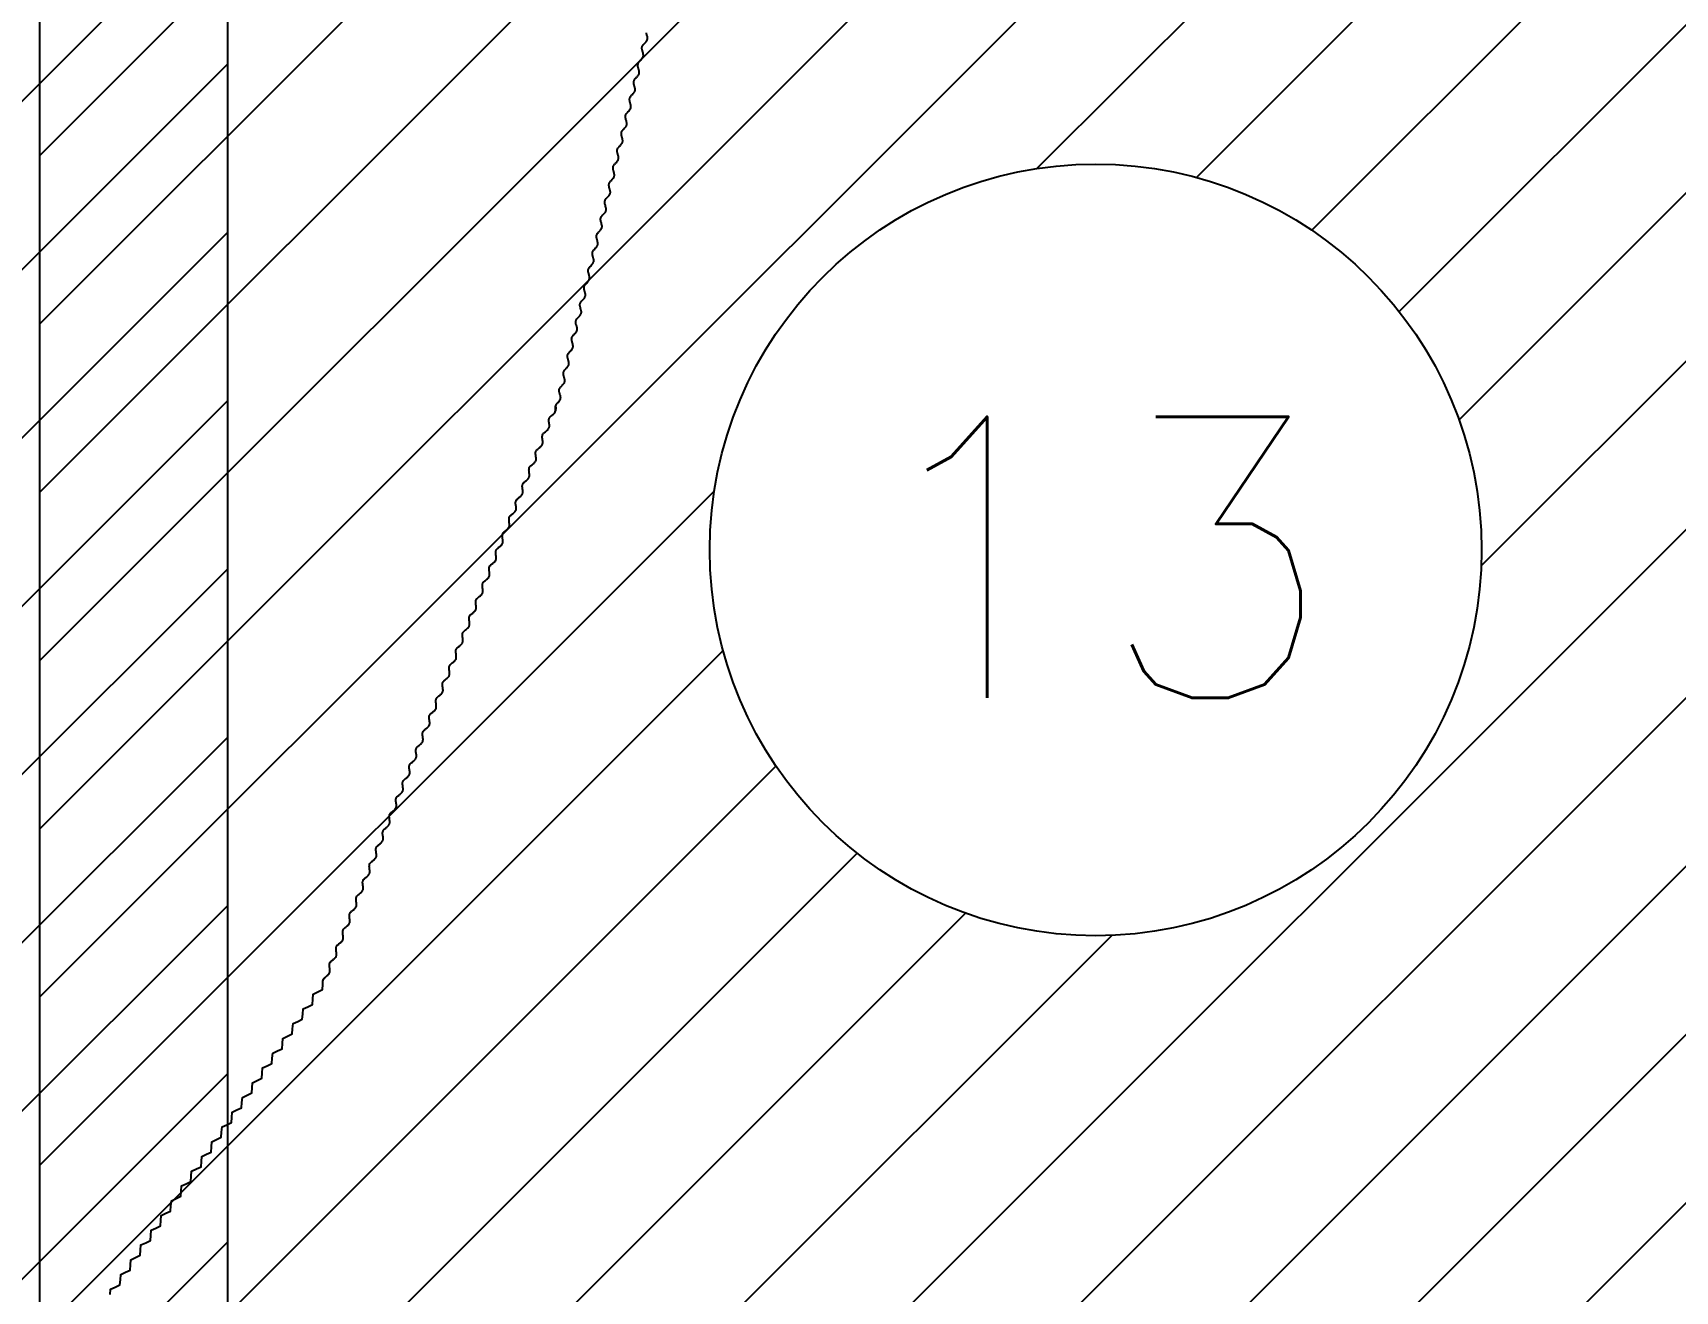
# Model space of a CAD drawing. Header units: metres. Extents: x 511708 to 512549, y 196282 to 196876.
# Drawn here: x 512415.74 to 512433.08, y 196479.93 to 196493.22 of the extents above; entities that cross this region are included whole.
import ezdxf
from ezdxf.enums import TextEntityAlignment as Align

# ---------------------------------------------------------------- set-up
doc = ezdxf.new("R2010")
doc.units = ezdxf.units.M
doc.header["$MEASUREMENT"] = 0
doc.layers.get('0').update_dxf_attribs({"linetype": 'CONTINUOUS'})
doc.styles.get("Standard").update_dxf_attribs({"font": 'Simplex.shx'})

msp = doc.modelspace()

# ---------------------------------------------------------------- hatches: boundary and pattern name
at = {"ltscale": 30}
h = msp.add_hatch(dxfattribs=at)
h.set_pattern_fill('LINE', color=2, scale=0.396, angle=45, style=0)
h.set_pattern_definition([(45, (510635.8625, 194362.4543), (-0.88904536, 0.88904536), [])])
edge = h.paths.add_edge_path(flags=16)
edge.add_arc((512406.643, 196487.76), 4.076, 0, 360)
h.paths.add_polyline_path([(512395.492, 196497.723), (512417.794, 196497.723), (512417.794, 196477.797), (512395.492, 196477.797)])
h = msp.add_hatch(dxfattribs=at)
h.set_pattern_fill('LINE', color=2, scale=0.396, angle=45, style=0)
h.set_pattern_definition([(45, (510656.1841, 194362.4543), (-0.88904536, 0.88904536), [])])
edge = h.paths.add_edge_path(flags=16)
edge.add_arc((512426.964, 196487.76), 4.076, 0, 360)
h.paths.add_polyline_path([(512415.814, 196497.723), (512438.115, 196497.723), (512438.115, 196477.797), (512415.814, 196477.797)])

# ---------------------------------------------------------------- linework, layer by layer
at = {"color": 5, "linetype": 'Continuous', "lineweight": -3}
for points in [[(512395.492, 196497.723), (512417.794, 196497.723), (512417.794, 196477.797), (512395.492, 196477.797)], [(512415.814, 196497.723), (512438.115, 196497.723), (512438.115, 196477.797), (512415.814, 196477.797)]]:
    msp.add_lwpolyline(points, close=True, dxfattribs=at)
at = {"color": 42, "lineweight": -3, "ltscale": 30}
for points in [[(512421.263, 196489.225), (512421.259, 196489.243), (512421.258, 196489.258), (512421.258, 196489.271), (512421.261, 196489.282), (512421.265, 196489.291), (512421.27, 196489.299), (512421.276, 196489.306), (512421.282, 196489.312), (512421.288, 196489.318), (512421.293, 196489.324), (512421.298, 196489.329), (512421.302, 196489.335), (512421.306, 196489.34), (512421.309, 196489.345), (512421.312, 196489.351), (512421.313, 196489.356), (512421.314, 196489.362), (512421.315, 196489.368), (512421.314, 196489.374), (512421.313, 196489.38), (512421.312, 196489.387), (512421.311, 196489.393), (512421.309, 196489.399), (512421.307, 196489.406), (512421.305, 196489.412), (512421.303, 196489.419), (512421.302, 196489.425), (512421.3, 196489.431), (512421.3, 196489.438), (512421.299, 196489.444), (512421.299, 196489.45), (512421.3, 196489.455), (512421.302, 196489.461), (512421.305, 196489.466), (512421.308, 196489.471), (512421.311, 196489.477), (512421.315, 196489.482), (512421.32, 196489.487), (512421.324, 196489.491), (512421.329, 196489.496), (512421.333, 196489.501), (512421.338, 196489.506), (512421.342, 196489.511), (512421.346, 196489.516), (512421.35, 196489.521), (512421.353, 196489.526), (512421.355, 196489.532), (512421.357, 196489.537), (512421.358, 196489.543), (512421.358, 196489.549), (512421.358, 196489.555), (512421.357, 196489.561), (512421.356, 196489.568), (512421.354, 196489.574), (512421.352, 196489.58), (512421.351, 196489.587), (512421.349, 196489.593), (512421.347, 196489.6), (512421.345, 196489.606), (512421.344, 196489.612), (512421.343, 196489.618), (512421.343, 196489.624), (512421.343, 196489.63), (512421.344, 196489.636), (512421.346, 196489.642), (512421.348, 196489.647), (512421.351, 196489.652), (512421.355, 196489.657), (512421.359, 196489.662), (512421.363, 196489.667), (512421.368, 196489.672), (512421.372, 196489.677), (512421.377, 196489.682), (512421.382, 196489.687), (512421.386, 196489.692), (512421.39, 196489.697), (512421.393, 196489.702), (512421.397, 196489.707), (512421.399, 196489.713), (512421.401, 196489.718), (512421.402, 196489.724), (512421.402, 196489.73), (512421.402, 196489.736), (512421.401, 196489.742), (512421.4, 196489.748), (512421.398, 196489.755), (512421.396, 196489.761), (512421.394, 196489.768), (512421.392, 196489.774), (512421.391, 196489.78), (512421.389, 196489.787), (512421.388, 196489.793), (512421.387, 196489.799), (512421.387, 196489.805), (512421.387, 196489.811), (512421.388, 196489.817), (512421.39, 196489.823), (512421.392, 196489.828), (512421.395, 196489.833), (512421.399, 196489.838), (512421.403, 196489.843), (512421.407, 196489.848), (512421.412, 196489.853), (512421.416, 196489.858), (512421.421, 196489.863), (512421.425, 196489.868), (512421.43, 196489.873), (512421.434, 196489.878), (512421.437, 196489.883), (512421.44, 196489.888), (512421.443, 196489.893), (512421.444, 196489.899), (512421.445, 196489.905), (512421.446, 196489.911), (512421.445, 196489.917), (512421.444, 196489.923), (512421.443, 196489.929), (512421.442, 196489.936), (512421.44, 196489.942), (512421.438, 196489.948), (512421.436, 196489.955), (512421.434, 196489.961), (512421.433, 196489.968), (512421.431, 196489.974), (512421.431, 196489.98), (512421.43, 196489.986), (512421.431, 196489.992), (512421.432, 196489.998), (512421.433, 196490.003), (512421.436, 196490.009), (512421.439, 196490.014), (512421.442, 196490.019), (512421.446, 196490.024), (512421.451, 196490.029), (512421.455, 196490.034), (512421.46, 196490.039), (512421.464, 196490.044), (512421.469, 196490.049), (512421.473, 196490.054), (512421.477, 196490.059), (512421.481, 196490.064), (512421.484, 196490.069), (512421.486, 196490.074), (512421.488, 196490.08), (512421.489, 196490.086), (512421.489, 196490.091), (512421.489, 196490.098), (512421.488, 196490.104), (512421.487, 196490.11), (512421.485, 196490.116), (512421.484, 196490.123), (512421.482, 196490.129), (512421.48, 196490.136), (512421.478, 196490.142), (512421.476, 196490.148), (512421.475, 196490.155), (512421.474, 196490.161), (512421.474, 196490.167), (512421.474, 196490.173), (512421.475, 196490.179), (512421.477, 196490.184), (512421.479, 196490.19), (512421.483, 196490.195), (512421.486, 196490.2), (512421.49, 196490.205), (512421.494, 196490.21), (512421.499, 196490.215), (512421.504, 196490.22), (512421.508, 196490.225), (512421.513, 196490.229), (512421.517, 196490.234), (512421.521, 196490.239), (512421.525, 196490.244), (512421.528, 196490.25), (512421.53, 196490.255), (512421.532, 196490.261), (512421.533, 196490.266), (512421.533, 196490.272), (512421.533, 196490.278), (512421.532, 196490.285), (512421.531, 196490.291), (512421.529, 196490.297), (512421.527, 196490.304), (512421.525, 196490.31), (512421.523, 196490.317), (512421.522, 196490.323), (512421.52, 196490.329), (512421.519, 196490.336), (512421.518, 196490.342), (512421.518, 196490.348), (512421.518, 196490.354), (512421.519, 196490.359), (512421.521, 196490.365), (512421.523, 196490.37), (512421.526, 196490.376), (512421.53, 196490.381), (512421.534, 196490.386), (512421.538, 196490.391), (512421.543, 196490.396), (512421.547, 196490.4), (512421.552, 196490.405), (512421.556, 196490.41), (512421.561, 196490.415), (512421.565, 196490.42), (512421.568, 196490.425), (512421.571, 196490.431), (512421.574, 196490.436), (512421.576, 196490.441), (512421.577, 196490.447), (512421.577, 196490.453), (512421.576, 196490.459), (512421.576, 196490.465), (512421.574, 196490.472), (512421.573, 196490.478), (512421.571, 196490.484), (512421.569, 196490.491), (512421.567, 196490.497), (512421.565, 196490.504), (512421.564, 196490.51), (512421.563, 196490.516), (512421.562, 196490.523), (512421.561, 196490.529), (512421.562, 196490.535), (512421.563, 196490.54), (512421.564, 196490.546), (512421.567, 196490.551), (512421.57, 196490.556), (512421.573, 196490.562), (512421.577, 196490.567), (512421.582, 196490.572), (512421.586, 196490.576), (512421.591, 196490.581), (512421.596, 196490.586), (512421.6, 196490.591), (512421.604, 196490.596), (512421.608, 196490.601), (512421.612, 196490.606), (512421.615, 196490.611), (512421.617, 196490.617), (512421.619, 196490.622), (512421.62, 196490.628), (512421.62, 196490.634), (512421.62, 196490.64), (512421.619, 196490.646), (512421.618, 196490.653), (512421.616, 196490.659), (512421.615, 196490.665), (512421.613, 196490.672), (512421.611, 196490.678), (512421.609, 196490.685), (512421.608, 196490.691), (512421.606, 196490.697), (512421.605, 196490.703), (512421.605, 196490.709), (512421.605, 196490.715), (512421.606, 196490.721), (512421.608, 196490.727), (512421.61, 196490.732), (512421.614, 196490.737), (512421.617, 196490.742), (512421.621, 196490.747), (512421.625, 196490.752), (512421.63, 196490.757), (512421.635, 196490.762), (512421.639, 196490.767), (512421.644, 196490.772), (512421.648, 196490.777), (512421.652, 196490.782), (512421.656, 196490.787), (512421.659, 196490.792), (512421.661, 196490.798), (512421.663, 196490.803), (512421.664, 196490.809), (512421.664, 196490.815), (512421.664, 196490.821), (512421.663, 196490.827), (512421.662, 196490.833), (512421.66, 196490.84), (512421.658, 196490.846), (512421.656, 196490.853), (512421.655, 196490.859), (512421.653, 196490.865), (512421.651, 196490.872), (512421.65, 196490.878), (512421.649, 196490.884), (512421.649, 196490.89), (512421.649, 196490.896), (512421.65, 196490.902), (512421.652, 196490.908), (512421.654, 196490.913), (512421.657, 196490.918), (512421.661, 196490.923), (512421.665, 196490.928), (512421.669, 196490.933), (512421.674, 196490.938), (512421.678, 196490.943), (512421.683, 196490.948), (512421.687, 196490.953), (512421.692, 196490.958), (512421.696, 196490.963), (512421.699, 196490.968), (512421.702, 196490.973), (512421.705, 196490.978), (512421.707, 196490.984), (512421.708, 196490.99), (512421.708, 196490.996), (512421.707, 196491.002), (512421.707, 196491.008), (512421.705, 196491.014), (512421.704, 196491.021), (512421.702, 196491.027), (512421.7, 196491.033), (512421.698, 196491.04), (512421.696, 196491.046), (512421.695, 196491.053), (512421.694, 196491.059), (512421.693, 196491.065), (512421.692, 196491.071), (512421.693, 196491.077), (512421.694, 196491.083), (512421.695, 196491.088), (512421.698, 196491.094), (512421.701, 196491.099), (512421.705, 196491.104), (512421.709, 196491.109), (512421.713, 196491.114), (512421.717, 196491.119), (512421.722, 196491.124), (512421.727, 196491.129), (512421.731, 196491.134), (512421.735, 196491.139), (512421.739, 196491.144), (512421.743, 196491.149), (512421.746, 196491.154), (512421.749, 196491.159), (512421.75, 196491.165), (512421.751, 196491.171), (512421.752, 196491.176), (512421.751, 196491.183), (512421.75, 196491.189), (512421.749, 196491.195), (512421.747, 196491.201), (512421.746, 196491.208), (512421.744, 196491.214), (512421.742, 196491.221), (512421.74, 196491.227), (512421.739, 196491.233), (512421.737, 196491.24), (512421.736, 196491.246), (512421.736, 196491.252), (512421.736, 196491.258), (512421.737, 196491.264), (512421.739, 196491.269), (512421.742, 196491.275), (512421.745, 196491.28), (512421.748, 196491.285), (512421.752, 196491.29), (512421.757, 196491.295), (512421.761, 196491.3), (512421.766, 196491.305), (512421.77, 196491.31), (512421.775, 196491.314), (512421.779, 196491.319), (512421.783, 196491.324), (512421.787, 196491.329), (512421.79, 196491.335), (512421.792, 196491.34), (512421.794, 196491.346), (512421.795, 196491.351), (512421.795, 196491.357), (512421.795, 196491.363), (512421.794, 196491.37), (512421.793, 196491.376), (512421.791, 196491.382), (512421.789, 196491.389), (512421.787, 196491.395), (512421.786, 196491.402), (512421.784, 196491.408), (512421.782, 196491.414), (512421.781, 196491.421), (512421.78, 196491.427), (512421.78, 196491.433), (512421.78, 196491.439), (512421.781, 196491.444), (512421.783, 196491.45), (512421.785, 196491.455), (512421.788, 196491.461), (512421.792, 196491.466), (512421.796, 196491.471), (512421.8, 196491.476), (512421.805, 196491.481), (512421.809, 196491.485), (512421.814, 196491.49), (512421.818, 196491.495), (512421.823, 196491.5), (512421.827, 196491.505), (512421.83, 196491.51), (512421.833, 196491.516), (512421.836, 196491.521), (512421.838, 196491.527), (512421.839, 196491.532), (512421.839, 196491.538), (512421.839, 196491.544), (512421.838, 196491.55), (512421.836, 196491.557), (512421.835, 196491.563), (512421.833, 196491.569), (512421.831, 196491.576), (512421.829, 196491.582), (512421.828, 196491.589), (512421.826, 196491.595), (512421.825, 196491.601), (512421.824, 196491.608), (512421.823, 196491.614), (512421.824, 196491.62), (512421.825, 196491.625), (512421.826, 196491.631), (512421.829, 196491.636), (512421.832, 196491.642), (512421.836, 196491.647), (512421.84, 196491.652), (512421.844, 196491.657), (512421.848, 196491.661), (512421.853, 196491.666), (512421.858, 196491.671), (512421.862, 196491.676), (512421.866, 196491.681), (512421.87, 196491.686), (512421.874, 196491.691), (512421.877, 196491.696), (512421.88, 196491.702), (512421.881, 196491.707), (512421.882, 196491.713), (512421.883, 196491.719), (512421.882, 196491.725), (512421.881, 196491.731), (512421.88, 196491.738), (512421.879, 196491.744), (512421.877, 196491.75), (512421.875, 196491.757), (512421.873, 196491.763), (512421.871, 196491.77), (512421.87, 196491.776), (512421.868, 196491.782), (512421.868, 196491.788), (512421.867, 196491.794), (512421.867, 196491.8), (512421.868, 196491.806), (512421.87, 196491.812), (512421.873, 196491.817), (512421.876, 196491.822), (512421.879, 196491.827), (512421.883, 196491.832), (512421.888, 196491.837), (512421.892, 196491.842), (512421.897, 196491.847), (512421.901, 196491.852), (512421.906, 196491.857), (512421.91, 196491.862), (512421.914, 196491.867), (512421.918, 196491.872), (512421.921, 196491.877), (512421.923, 196491.883), (512421.925, 196491.888), (512421.926, 196491.894), (512421.926, 196491.9), (512421.926, 196491.906), (512421.925, 196491.912), (512421.924, 196491.918), (512421.922, 196491.925), (512421.92, 196491.931), (512421.919, 196491.938), (512421.917, 196491.944), (512421.915, 196491.95), (512421.913, 196491.957), (512421.912, 196491.963), (512421.911, 196491.969), (512421.911, 196491.975), (512421.911, 196491.981), (512421.912, 196491.987), (512421.914, 196491.993), (512421.916, 196491.998), (512421.919, 196492.003), (512421.923, 196492.008), (512421.927, 196492.013), (512421.931, 196492.018), (512421.936, 196492.023), (512421.94, 196492.028), (512421.945, 196492.033), (512421.95, 196492.038), (512421.954, 196492.043), (512421.958, 196492.048), (512421.961, 196492.053), (512421.965, 196492.058), (512421.967, 196492.063), (512421.969, 196492.069), (512421.97, 196492.075), (512421.97, 196492.081), (512421.97, 196492.087), (512421.969, 196492.093), (512421.967, 196492.099), (512421.966, 196492.106), (512421.964, 196492.112), (512421.962, 196492.118), (512421.96, 196492.125), (512421.959, 196492.131), (512421.957, 196492.138), (512421.956, 196492.144), (512421.955, 196492.15), (512421.955, 196492.156), (512421.955, 196492.162), (512421.956, 196492.168), (512421.958, 196492.173), (512421.96, 196492.179), (512421.963, 196492.184), (512421.967, 196492.189), (512421.971, 196492.194), (512421.975, 196492.199), (512421.979, 196492.204), (512421.984, 196492.209), (512421.989, 196492.214), (512421.993, 196492.219), (512421.998, 196492.224), (512422.002, 196492.229), (512422.005, 196492.234), (512422.008, 196492.239), (512422.011, 196492.244), (512422.012, 196492.25), (512422.013, 196492.256), (512422.014, 196492.262), (512422.013, 196492.268), (512422.012, 196492.274), (512422.011, 196492.28), (512422.01, 196492.286), (512422.008, 196492.293), (512422.006, 196492.299), (512422.004, 196492.306), (512422.002, 196492.312), (512422.001, 196492.318), (512421.999, 196492.325), (512421.999, 196492.331), (512421.998, 196492.337), (512421.998, 196492.343), (512421.999, 196492.349), (512422.001, 196492.354), (512422.004, 196492.36), (512422.007, 196492.365), (512422.01, 196492.37), (512422.014, 196492.375), (512422.019, 196492.38), (512422.023, 196492.385), (512422.028, 196492.39), (512422.032, 196492.395), (512422.037, 196492.399), (512422.041, 196492.404), (512422.045, 196492.409), (512422.049, 196492.415), (512422.052, 196492.42), (512422.054, 196492.425), (512422.056, 196492.431), (512422.057, 196492.436), (512422.057, 196492.442), (512422.057, 196492.448), (512422.056, 196492.455), (512422.055, 196492.461), (512422.053, 196492.467), (512422.052, 196492.474), (512422.05, 196492.48), (512422.048, 196492.487), (512422.046, 196492.493), (512422.044, 196492.499), (512422.043, 196492.506), (512422.042, 196492.512), (512422.042, 196492.518), (512422.042, 196492.524), (512422.043, 196492.53), (512422.045, 196492.535), (512422.047, 196492.54), (512422.05, 196492.546), (512422.054, 196492.551), (512422.058, 196492.556), (512422.062, 196492.561), (512422.067, 196492.566), (512422.071, 196492.571), (512422.076, 196492.575), (512422.081, 196492.58), (512422.085, 196492.585), (512422.089, 196492.59), (512422.092, 196492.595), (512422.096, 196492.601), (512422.098, 196492.606), (512422.1, 196492.612), (512422.101, 196492.617), (512422.101, 196492.623), (512422.101, 196492.629), (512422.1, 196492.635), (512422.099, 196492.642), (512422.097, 196492.648), (512422.095, 196492.654), (512422.093, 196492.661), (512422.091, 196492.667), (512422.09, 196492.674), (512422.088, 196492.68), (512422.087, 196492.686), (512422.086, 196492.693), (512422.086, 196492.699), (512422.086, 196492.705), (512422.087, 196492.71), (512422.089, 196492.716), (512422.091, 196492.721), (512422.094, 196492.727), (512422.098, 196492.732), (512422.102, 196492.737), (512422.106, 196492.742), (512422.111, 196492.746), (512422.115, 196492.751), (512422.12, 196492.756), (512422.124, 196492.761), (512422.129, 196492.766), (512422.133, 196492.771), (512422.136, 196492.776), (512422.139, 196492.781), (512422.142, 196492.787), (512422.143, 196492.792), (512422.144, 196492.798), (512422.145, 196492.804), (512422.144, 196492.81), (512422.144, 196492.816), (512422.142, 196492.823), (512422.141, 196492.829), (512422.139, 196492.835), (512422.137, 196492.842), (512422.135, 196492.848), (512422.133, 196492.855), (512422.132, 196492.861), (512422.13, 196492.867), (512422.13, 196492.873), (512422.129, 196492.88), (512422.13, 196492.885), (512422.131, 196492.891), (512422.132, 196492.897), (512422.135, 196492.902), (512422.138, 196492.907), (512422.141, 196492.912), (512422.145, 196492.917), (512422.15, 196492.922), (512422.154, 196492.927), (512422.159, 196492.932), (512422.163, 196492.937), (512422.168, 196492.942), (512422.172, 196492.947), (512422.176, 196492.952), (512422.18, 196492.957), (512422.183, 196492.962), (512422.185, 196492.968), (512422.187, 196492.973), (512422.188, 196492.979), (512422.188, 196492.985), (512422.188, 196492.991), (512422.187, 196492.997), (512422.186, 196493.003), (512422.184, 196493.01), (512422.183, 196493.016), (512422.181, 196493.023), (512422.179, 196493.029), (512422.177, 196493.035), (512422.175, 196493.042), (512422.174, 196493.048), (512422.173, 196493.054), (512422.173, 196493.06), (512422.173, 196493.066), (512422.174, 196493.072), (512422.176, 196493.078), (512422.178, 196493.083), (512422.182, 196493.088), (512422.185, 196493.093), (512422.189, 196493.098), (512422.193, 196493.103), (512422.198, 196493.108), (512422.203, 196493.113), (512422.207, 196493.118), (512422.212, 196493.123), (512422.216, 196493.128), (512422.22, 196493.133), (512422.224, 196493.138), (512422.227, 196493.143), (512422.229, 196493.148), (512422.231, 196493.154), (512422.232, 196493.16), (512422.232, 196493.166), (512422.232, 196493.172), (512422.231, 196493.178), (512422.23, 196493.184), (512422.228, 196493.191), (512422.226, 196493.197), (512422.224, 196493.203), (512422.222, 196493.21), (512422.221, 196493.216), (512422.219, 196493.223)], [(512418.804, 196483.168), (512418.803, 196483.187), (512418.804, 196483.202), (512418.806, 196483.215), (512418.811, 196483.225), (512418.816, 196483.234), (512418.823, 196483.241), (512418.829, 196483.247), (512418.836, 196483.253), (512418.843, 196483.258), (512418.849, 196483.263), (512418.854, 196483.268), (512418.859, 196483.272), (512418.864, 196483.277), (512418.868, 196483.282), (512418.871, 196483.287), (512418.874, 196483.292), (512418.876, 196483.298), (512418.877, 196483.304), (512418.877, 196483.31), (512418.877, 196483.316), (512418.877, 196483.323), (512418.876, 196483.329), (512418.876, 196483.336), (512418.875, 196483.343), (512418.874, 196483.349), (512418.873, 196483.356), (512418.872, 196483.363), (512418.872, 196483.369), (512418.872, 196483.375), (512418.873, 196483.382), (512418.874, 196483.387), (512418.875, 196483.393), (512418.878, 196483.398), (512418.881, 196483.403), (512418.885, 196483.408), (512418.89, 196483.413), (512418.894, 196483.417), (512418.899, 196483.422), (512418.905, 196483.426), (512418.91, 196483.43), (512418.915, 196483.434), (512418.92, 196483.438), (512418.925, 196483.443), (512418.93, 196483.447), (512418.935, 196483.452), (512418.938, 196483.456), (512418.942, 196483.462), (512418.944, 196483.467), (512418.946, 196483.472), (512418.947, 196483.478), (512418.948, 196483.484), (512418.948, 196483.491), (512418.947, 196483.497), (512418.947, 196483.504), (512418.946, 196483.51), (512418.945, 196483.517), (512418.944, 196483.524), (512418.943, 196483.531), (512418.943, 196483.537), (512418.942, 196483.544), (512418.942, 196483.55), (512418.943, 196483.556), (512418.944, 196483.562), (512418.946, 196483.568), (512418.948, 196483.573), (512418.952, 196483.578), (512418.955, 196483.583), (512418.96, 196483.587), (512418.965, 196483.592), (512418.97, 196483.596), (512418.975, 196483.6), (512418.98, 196483.604), (512418.985, 196483.609), (512418.991, 196483.613), (512418.996, 196483.617), (512419, 196483.622), (512419.005, 196483.626), (512419.009, 196483.631), (512419.012, 196483.636), (512419.014, 196483.641), (512419.016, 196483.647), (512419.017, 196483.653), (512419.018, 196483.659), (512419.018, 196483.665), (512419.018, 196483.672), (512419.017, 196483.678), (512419.016, 196483.685), (512419.015, 196483.692), (512419.014, 196483.698), (512419.013, 196483.705), (512419.013, 196483.712), (512419.012, 196483.718), (512419.013, 196483.724), (512419.013, 196483.731), (512419.014, 196483.736), (512419.016, 196483.742), (512419.019, 196483.747), (512419.022, 196483.752), (512419.026, 196483.757), (512419.03, 196483.762), (512419.035, 196483.766), (512419.04, 196483.77), (512419.045, 196483.775), (512419.05, 196483.779), (512419.056, 196483.783), (512419.061, 196483.787), (512419.066, 196483.792), (512419.071, 196483.796), (512419.075, 196483.801), (512419.079, 196483.805), (512419.082, 196483.81), (512419.085, 196483.816), (512419.087, 196483.821), (512419.088, 196483.827), (512419.088, 196483.833), (512419.088, 196483.84), (512419.088, 196483.846), (512419.087, 196483.853), (512419.086, 196483.859), (512419.085, 196483.866), (512419.085, 196483.873), (512419.084, 196483.879), (512419.083, 196483.886), (512419.083, 196483.893), (512419.083, 196483.899), (512419.083, 196483.905), (512419.084, 196483.911), (512419.086, 196483.916), (512419.089, 196483.922), (512419.092, 196483.927), (512419.096, 196483.932), (512419.1, 196483.936), (512419.105, 196483.941), (512419.11, 196483.945), (512419.115, 196483.949), (512419.121, 196483.953), (512419.126, 196483.957), (512419.131, 196483.962), (512419.136, 196483.966), (512419.141, 196483.97), (512419.145, 196483.975), (512419.149, 196483.98), (512419.152, 196483.985), (512419.155, 196483.99), (512419.157, 196483.996), (512419.158, 196484.002), (512419.158, 196484.008), (512419.158, 196484.014), (512419.158, 196484.021), (512419.157, 196484.027), (512419.157, 196484.034), (512419.156, 196484.041), (512419.155, 196484.047), (512419.154, 196484.054), (512419.153, 196484.061), (512419.153, 196484.067), (512419.153, 196484.073), (512419.154, 196484.079), (512419.155, 196484.085), (512419.157, 196484.091), (512419.159, 196484.096), (512419.162, 196484.101), (512419.166, 196484.106), (512419.171, 196484.111), (512419.175, 196484.115), (512419.18, 196484.119), (512419.186, 196484.124), (512419.191, 196484.128), (512419.196, 196484.132), (512419.201, 196484.136), (512419.206, 196484.14), (512419.211, 196484.145), (512419.216, 196484.149), (512419.219, 196484.154), (512419.223, 196484.159), (512419.225, 196484.165), (512419.227, 196484.17), (512419.228, 196484.176), (512419.229, 196484.182), (512419.229, 196484.189), (512419.228, 196484.195), (512419.228, 196484.202), (512419.227, 196484.208), (512419.226, 196484.215), (512419.225, 196484.222), (512419.224, 196484.228), (512419.224, 196484.235), (512419.223, 196484.241), (512419.223, 196484.248), (512419.224, 196484.254), (512419.225, 196484.26), (512419.227, 196484.265), (512419.229, 196484.271), (512419.233, 196484.276), (512419.236, 196484.28), (512419.241, 196484.285), (512419.246, 196484.289), (512419.251, 196484.294), (512419.256, 196484.298), (512419.261, 196484.302), (512419.266, 196484.306), (512419.272, 196484.311), (512419.277, 196484.315), (512419.281, 196484.319), (512419.286, 196484.324), (512419.29, 196484.329), (512419.293, 196484.334), (512419.295, 196484.339), (512419.297, 196484.345), (512419.298, 196484.351), (512419.299, 196484.357), (512419.299, 196484.363), (512419.299, 196484.369), (512419.298, 196484.376), (512419.297, 196484.383), (512419.296, 196484.389), (512419.295, 196484.396), (512419.294, 196484.403), (512419.294, 196484.409), (512419.293, 196484.416), (512419.294, 196484.422), (512419.294, 196484.428), (512419.295, 196484.434), (512419.297, 196484.44), (512419.3, 196484.445), (512419.303, 196484.45), (512419.307, 196484.455), (512419.311, 196484.459), (512419.316, 196484.464), (512419.321, 196484.468), (512419.326, 196484.472), (512419.331, 196484.477), (512419.337, 196484.481), (512419.342, 196484.485), (512419.347, 196484.489), (512419.352, 196484.494), (512419.356, 196484.498), (512419.36, 196484.503), (512419.363, 196484.508), (512419.366, 196484.514), (512419.368, 196484.519), (512419.369, 196484.525), (512419.369, 196484.531), (512419.369, 196484.537), (512419.369, 196484.544), (512419.368, 196484.55), (512419.367, 196484.557), (512419.366, 196484.564), (512419.366, 196484.571), (512419.365, 196484.577), (512419.364, 196484.584), (512419.364, 196484.59), (512419.364, 196484.597), (512419.364, 196484.603), (512419.365, 196484.609), (512419.367, 196484.614), (512419.37, 196484.62), (512419.373, 196484.625), (512419.377, 196484.629), (512419.381, 196484.634), (512419.386, 196484.638), (512419.391, 196484.643), (512419.396, 196484.647), (512419.402, 196484.651), (512419.407, 196484.655), (512419.412, 196484.66), (512419.417, 196484.664), (512419.422, 196484.668), (512419.426, 196484.673), (512419.43, 196484.678), (512419.433, 196484.683), (512419.436, 196484.688), (512419.438, 196484.694), (512419.439, 196484.699), (512419.439, 196484.706), (512419.439, 196484.712), (512419.439, 196484.718), (512419.439, 196484.725), (512419.438, 196484.732), (512419.437, 196484.738), (512419.436, 196484.745), (512419.435, 196484.752), (512419.434, 196484.758), (512419.434, 196484.765), (512419.434, 196484.771), (512419.435, 196484.777), (512419.436, 196484.783), (512419.438, 196484.789), (512419.44, 196484.794), (512419.443, 196484.799), (512419.447, 196484.804), (512419.452, 196484.808), (512419.456, 196484.813), (512419.461, 196484.817), (512419.467, 196484.821), (512419.472, 196484.826), (512419.477, 196484.83), (512419.482, 196484.834), (512419.487, 196484.838), (512419.492, 196484.843), (512419.497, 196484.847), (512419.5, 196484.852), (512419.504, 196484.857), (512419.506, 196484.862), (512419.508, 196484.868), (512419.509, 196484.874), (512419.51, 196484.88), (512419.51, 196484.886), (512419.509, 196484.893), (512419.509, 196484.899), (512419.508, 196484.906), (512419.507, 196484.913), (512419.506, 196484.919), (512419.505, 196484.926), (512419.505, 196484.933), (512419.504, 196484.939), (512419.504, 196484.946), (512419.505, 196484.952), (512419.506, 196484.958), (512419.508, 196484.963), (512419.51, 196484.968), (512419.514, 196484.973), (512419.517, 196484.978), (512419.522, 196484.983), (512419.527, 196484.987), (512419.532, 196484.992), (512419.537, 196484.996), (512419.542, 196485), (512419.547, 196485.004), (512419.553, 196485.008), (512419.558, 196485.013), (512419.562, 196485.017), (512419.567, 196485.022), (512419.571, 196485.027), (512419.574, 196485.032), (512419.576, 196485.037), (512419.578, 196485.042), (512419.579, 196485.048), (512419.58, 196485.054), (512419.58, 196485.061), (512419.58, 196485.067), (512419.579, 196485.074), (512419.578, 196485.081), (512419.577, 196485.087), (512419.576, 196485.094), (512419.575, 196485.101), (512419.575, 196485.107), (512419.574, 196485.114), (512419.575, 196485.12), (512419.575, 196485.126), (512419.576, 196485.132), (512419.578, 196485.138), (512419.581, 196485.143), (512419.584, 196485.148), (512419.588, 196485.153), (512419.592, 196485.157), (512419.597, 196485.162), (512419.602, 196485.166), (512419.607, 196485.17), (512419.612, 196485.174), (512419.618, 196485.179), (512419.623, 196485.183), (512419.628, 196485.187), (512419.633, 196485.192), (512419.637, 196485.196), (512419.641, 196485.201), (512419.644, 196485.206), (512419.647, 196485.211), (512419.649, 196485.217), (512419.65, 196485.223), (512419.65, 196485.229), (512419.65, 196485.235), (512419.65, 196485.242), (512419.649, 196485.248), (512419.648, 196485.255), (512419.647, 196485.262), (512419.647, 196485.268), (512419.646, 196485.275), (512419.645, 196485.282), (512419.645, 196485.288), (512419.645, 196485.294), (512419.645, 196485.301), (512419.646, 196485.306), (512419.648, 196485.312), (512419.651, 196485.317), (512419.654, 196485.322), (512419.658, 196485.327), (512419.662, 196485.332), (512419.667, 196485.336), (512419.672, 196485.34), (512419.677, 196485.345), (512419.683, 196485.349), (512419.688, 196485.353), (512419.693, 196485.357), (512419.698, 196485.362), (512419.703, 196485.366), (512419.707, 196485.371), (512419.711, 196485.375), (512419.714, 196485.38), (512419.717, 196485.386), (512419.719, 196485.391), (512419.72, 196485.397), (512419.72, 196485.403), (512419.72, 196485.41), (512419.72, 196485.416), (512419.72, 196485.423), (512419.719, 196485.429), (512419.718, 196485.436), (512419.717, 196485.443), (512419.716, 196485.45), (512419.715, 196485.456), (512419.715, 196485.463), (512419.715, 196485.469), (512419.716, 196485.475), (512419.717, 196485.481), (512419.719, 196485.486), (512419.721, 196485.492), (512419.724, 196485.497), (512419.728, 196485.502), (512419.733, 196485.506), (512419.737, 196485.511), (512419.742, 196485.515), (512419.748, 196485.519), (512419.753, 196485.523), (512419.758, 196485.528), (512419.763, 196485.532), (512419.768, 196485.536), (512419.773, 196485.541), (512419.778, 196485.545), (512419.781, 196485.55), (512419.785, 196485.555), (512419.787, 196485.56), (512419.789, 196485.566), (512419.79, 196485.572), (512419.791, 196485.578), (512419.791, 196485.584), (512419.79, 196485.591), (512419.79, 196485.597), (512419.789, 196485.604), (512419.788, 196485.611), (512419.787, 196485.617), (512419.786, 196485.624), (512419.786, 196485.631), (512419.785, 196485.637), (512419.785, 196485.643), (512419.786, 196485.649), (512419.787, 196485.655), (512419.789, 196485.661), (512419.791, 196485.666), (512419.795, 196485.671), (512419.798, 196485.676), (512419.803, 196485.681), (512419.808, 196485.685), (512419.813, 196485.689), (512419.818, 196485.694), (512419.823, 196485.698), (512419.828, 196485.702), (512419.834, 196485.706), (512419.839, 196485.711), (512419.843, 196485.715), (512419.848, 196485.72), (512419.852, 196485.724), (512419.855, 196485.729), (512419.857, 196485.735), (512419.859, 196485.74), (512419.86, 196485.746), (512419.861, 196485.752), (512419.861, 196485.759), (512419.861, 196485.765), (512419.86, 196485.772), (512419.859, 196485.778), (512419.858, 196485.785), (512419.857, 196485.792), (512419.856, 196485.798), (512419.856, 196485.805), (512419.855, 196485.811), (512419.856, 196485.818), (512419.856, 196485.824), (512419.857, 196485.83), (512419.859, 196485.835), (512419.862, 196485.841), (512419.865, 196485.846), (512419.869, 196485.85), (512419.873, 196485.855), (512419.878, 196485.86), (512419.883, 196485.864), (512419.888, 196485.868), (512419.893, 196485.872), (512419.899, 196485.876), (512419.904, 196485.881), (512419.909, 196485.885), (512419.914, 196485.889), (512419.918, 196485.894), (512419.922, 196485.899), (512419.925, 196485.904), (512419.928, 196485.909), (512419.93, 196485.915), (512419.931, 196485.921), (512419.931, 196485.927), (512419.931, 196485.933), (512419.931, 196485.939), (512419.93, 196485.946), (512419.929, 196485.953), (512419.928, 196485.959), (512419.928, 196485.966), (512419.927, 196485.973), (512419.926, 196485.979), (512419.926, 196485.986), (512419.926, 196485.992), (512419.926, 196485.998), (512419.927, 196486.004), (512419.929, 196486.01), (512419.932, 196486.015), (512419.935, 196486.02), (512419.939, 196486.025), (512419.943, 196486.03), (512419.948, 196486.034), (512419.953, 196486.038), (512419.958, 196486.043), (512419.964, 196486.047), (512419.969, 196486.051), (512419.974, 196486.055), (512419.979, 196486.059), (512419.984, 196486.064), (512419.988, 196486.068), (512419.992, 196486.073), (512419.995, 196486.078), (512419.998, 196486.084), (512420, 196486.089), (512420.001, 196486.095), (512420.001, 196486.101), (512420.001, 196486.107), (512420.001, 196486.114), (512420.001, 196486.121), (512420, 196486.127), (512419.999, 196486.134), (512419.998, 196486.141), (512419.997, 196486.147), (512419.996, 196486.154), (512419.996, 196486.16), (512419.996, 196486.167), (512419.997, 196486.173), (512419.998, 196486.179), (512420, 196486.184), (512420.002, 196486.19), (512420.005, 196486.195), (512420.009, 196486.199), (512420.014, 196486.204), (512420.018, 196486.208), (512420.023, 196486.213), (512420.029, 196486.217), (512420.034, 196486.221), (512420.039, 196486.225), (512420.044, 196486.23), (512420.049, 196486.234), (512420.054, 196486.238), (512420.059, 196486.243), (512420.062, 196486.248), (512420.066, 196486.253), (512420.068, 196486.258), (512420.07, 196486.264), (512420.071, 196486.269), (512420.072, 196486.276), (512420.072, 196486.282), (512420.071, 196486.288), (512420.071, 196486.295), (512420.07, 196486.302), (512420.069, 196486.308), (512420.068, 196486.315), (512420.067, 196486.322), (512420.067, 196486.328), (512420.066, 196486.335), (512420.066, 196486.341), (512420.067, 196486.347), (512420.068, 196486.353), (512420.07, 196486.359), (512420.072, 196486.364), (512420.076, 196486.369), (512420.079, 196486.374), (512420.084, 196486.378), (512420.089, 196486.383), (512420.094, 196486.387), (512420.099, 196486.391), (512420.104, 196486.396), (512420.109, 196486.4), (512420.115, 196486.404), (512420.12, 196486.408), (512420.124, 196486.413), (512420.129, 196486.417), (512420.133, 196486.422), (512420.136, 196486.427), (512420.138, 196486.432), (512420.14, 196486.438), (512420.141, 196486.444), (512420.142, 196486.45), (512420.142, 196486.456), (512420.142, 196486.463), (512420.141, 196486.469), (512420.14, 196486.476), (512420.139, 196486.483), (512420.138, 196486.49), (512420.137, 196486.496), (512420.137, 196486.503), (512420.136, 196486.509), (512420.137, 196486.516), (512420.137, 196486.522), (512420.138, 196486.528), (512420.14, 196486.533), (512420.143, 196486.538), (512420.146, 196486.544), (512420.15, 196486.548), (512420.154, 196486.553), (512420.159, 196486.557), (512420.164, 196486.562), (512420.169, 196486.566), (512420.174, 196486.57), (512420.18, 196486.574), (512420.185, 196486.578), (512420.19, 196486.583), (512420.195, 196486.587), (512420.199, 196486.592), (512420.203, 196486.597), (512420.206, 196486.602), (512420.209, 196486.607), (512420.211, 196486.612), (512420.212, 196486.618), (512420.212, 196486.624), (512420.212, 196486.631), (512420.212, 196486.637), (512420.211, 196486.644), (512420.21, 196486.651), (512420.209, 196486.657), (512420.209, 196486.664), (512420.208, 196486.671), (512420.207, 196486.677), (512420.207, 196486.684), (512420.207, 196486.69), (512420.207, 196486.696), (512420.208, 196486.702), (512420.21, 196486.708), (512420.213, 196486.713), (512420.216, 196486.718), (512420.22, 196486.723), (512420.224, 196486.727), (512420.229, 196486.732), (512420.234, 196486.736), (512420.239, 196486.74), (512420.245, 196486.744), (512420.25, 196486.749), (512420.255, 196486.753), (512420.26, 196486.757), (512420.265, 196486.762), (512420.269, 196486.766), (512420.273, 196486.771), (512420.276, 196486.776), (512420.279, 196486.781), (512420.281, 196486.787), (512420.282, 196486.793), (512420.282, 196486.799), (512420.282, 196486.805), (512420.282, 196486.812), (512420.282, 196486.818), (512420.281, 196486.825), (512420.28, 196486.832), (512420.279, 196486.838), (512420.278, 196486.845), (512420.277, 196486.852), (512420.277, 196486.858), (512420.277, 196486.864), (512420.278, 196486.871), (512420.279, 196486.876), (512420.281, 196486.882), (512420.283, 196486.887), (512420.286, 196486.892), (512420.29, 196486.897), (512420.295, 196486.902), (512420.299, 196486.906), (512420.304, 196486.911), (512420.31, 196486.915), (512420.315, 196486.919), (512420.32, 196486.923), (512420.325, 196486.927), (512420.33, 196486.932), (512420.335, 196486.936), (512420.34, 196486.941), (512420.343, 196486.945), (512420.347, 196486.95), (512420.349, 196486.956), (512420.351, 196486.961), (512420.352, 196486.967), (512420.353, 196486.973), (512420.353, 196486.98), (512420.352, 196486.986), (512420.352, 196486.993), (512420.351, 196486.999), (512420.35, 196487.006), (512420.349, 196487.013), (512420.348, 196487.02), (512420.348, 196487.026), (512420.347, 196487.033), (512420.347, 196487.039), (512420.348, 196487.045), (512420.349, 196487.051), (512420.351, 196487.057), (512420.353, 196487.062), (512420.357, 196487.067), (512420.36, 196487.072), (512420.365, 196487.076), (512420.37, 196487.081), (512420.375, 196487.085), (512420.38, 196487.089), (512420.385, 196487.093), (512420.39, 196487.098), (512420.396, 196487.102), (512420.401, 196487.106), (512420.405, 196487.111), (512420.41, 196487.115), (512420.414, 196487.12), (512420.417, 196487.125), (512420.419, 196487.13), (512420.421, 196487.136), (512420.422, 196487.142), (512420.423, 196487.148), (512420.423, 196487.154), (512420.423, 196487.161), (512420.422, 196487.167), (512420.421, 196487.174), (512420.42, 196487.181), (512420.419, 196487.187), (512420.418, 196487.194), (512420.418, 196487.201), (512420.417, 196487.207), (512420.418, 196487.213), (512420.418, 196487.219), (512420.419, 196487.225), (512420.421, 196487.231), (512420.424, 196487.236), (512420.427, 196487.241), (512420.431, 196487.246), (512420.435, 196487.251), (512420.44, 196487.255), (512420.445, 196487.259), (512420.45, 196487.264), (512420.455, 196487.268), (512420.461, 196487.272), (512420.466, 196487.276), (512420.471, 196487.281), (512420.476, 196487.285), (512420.48, 196487.29), (512420.484, 196487.294), (512420.487, 196487.299), (512420.49, 196487.305), (512420.492, 196487.31), (512420.493, 196487.316), (512420.493, 196487.322), (512420.493, 196487.329), (512420.493, 196487.335), (512420.492, 196487.342), (512420.491, 196487.348), (512420.49, 196487.355), (512420.49, 196487.362), (512420.489, 196487.368), (512420.488, 196487.375), (512420.488, 196487.382), (512420.488, 196487.388), (512420.488, 196487.394), (512420.489, 196487.4), (512420.491, 196487.405), (512420.494, 196487.411), (512420.497, 196487.416), (512420.501, 196487.421), (512420.505, 196487.425), (512420.51, 196487.43), (512420.515, 196487.434), (512420.52, 196487.438), (512420.526, 196487.442), (512420.531, 196487.446), (512420.536, 196487.451), (512420.541, 196487.455), (512420.546, 196487.459), (512420.55, 196487.464), (512420.554, 196487.469), (512420.557, 196487.474), (512420.56, 196487.479), (512420.562, 196487.485), (512420.563, 196487.491), (512420.563, 196487.497), (512420.563, 196487.503), (512420.563, 196487.51), (512420.563, 196487.516), (512420.562, 196487.523), (512420.561, 196487.53), (512420.56, 196487.536), (512420.559, 196487.543), (512420.558, 196487.549), (512420.558, 196487.556), (512420.558, 196487.562), (512420.559, 196487.568), (512420.56, 196487.574), (512420.562, 196487.58), (512420.564, 196487.585), (512420.567, 196487.59), (512420.571, 196487.595), (512420.576, 196487.6), (512420.58, 196487.604), (512420.585, 196487.608), (512420.591, 196487.613), (512420.596, 196487.617), (512420.601, 196487.621), (512420.606, 196487.625), (512420.611, 196487.629), (512420.616, 196487.634), (512420.621, 196487.638), (512420.624, 196487.643), (512420.628, 196487.648), (512420.63, 196487.654), (512420.632, 196487.659), (512420.633, 196487.665), (512420.634, 196487.671), (512420.634, 196487.678), (512420.633, 196487.684), (512420.633, 196487.691), (512420.632, 196487.697), (512420.631, 196487.704), (512420.63, 196487.711), (512420.629, 196487.717), (512420.629, 196487.724), (512420.628, 196487.73), (512420.628, 196487.737), (512420.629, 196487.743), (512420.63, 196487.749), (512420.632, 196487.754), (512420.634, 196487.76), (512420.638, 196487.765), (512420.641, 196487.769), (512420.646, 196487.774), (512420.651, 196487.778), (512420.656, 196487.783), (512420.661, 196487.787), (512420.666, 196487.791), (512420.671, 196487.795), (512420.677, 196487.8), (512420.682, 196487.804), (512420.686, 196487.808), (512420.691, 196487.813), (512420.695, 196487.818), (512420.698, 196487.823), (512420.7, 196487.828), (512420.702, 196487.834), (512420.703, 196487.84), (512420.704, 196487.846), (512420.704, 196487.852), (512420.704, 196487.858), (512420.703, 196487.865), (512420.702, 196487.872), (512420.701, 196487.878), (512420.7, 196487.885), (512420.699, 196487.892), (512420.699, 196487.898), (512420.698, 196487.905), (512420.699, 196487.911), (512420.699, 196487.917), (512420.7, 196487.923), (512420.702, 196487.929), (512420.705, 196487.934), (512420.708, 196487.939), (512420.712, 196487.944), (512420.716, 196487.948), (512420.721, 196487.953), (512420.726, 196487.957), (512420.731, 196487.961), (512420.736, 196487.966), (512420.742, 196487.97), (512420.747, 196487.974), (512420.752, 196487.978), (512420.757, 196487.983), (512420.761, 196487.987), (512420.765, 196487.992), (512420.768, 196487.997), (512420.771, 196488.002), (512420.773, 196488.008), (512420.774, 196488.014), (512420.774, 196488.02), (512420.774, 196488.026), (512420.774, 196488.033), (512420.773, 196488.039), (512420.772, 196488.046), (512420.771, 196488.053), (512420.771, 196488.06), (512420.77, 196488.066), (512420.769, 196488.073), (512420.769, 196488.079), (512420.769, 196488.086), (512420.769, 196488.092), (512420.77, 196488.098), (512420.772, 196488.103), (512420.775, 196488.109), (512420.778, 196488.114), (512420.782, 196488.118), (512420.786, 196488.123), (512420.791, 196488.127), (512420.796, 196488.132), (512420.801, 196488.136), (512420.807, 196488.14), (512420.812, 196488.144), (512420.817, 196488.149), (512420.822, 196488.153), (512420.827, 196488.157), (512420.831, 196488.162), (512420.835, 196488.167), (512420.838, 196488.172), (512420.841, 196488.177), (512420.843, 196488.183), (512420.844, 196488.188), (512420.844, 196488.195), (512420.844, 196488.201), (512420.844, 196488.207), (512420.844, 196488.214), (512420.843, 196488.221), (512420.842, 196488.227), (512420.841, 196488.234), (512420.84, 196488.241), (512420.839, 196488.247), (512420.839, 196488.254), (512420.839, 196488.26), (512420.84, 196488.266), (512420.841, 196488.272), (512420.843, 196488.278), (512420.845, 196488.283), (512420.848, 196488.288), (512420.852, 196488.293), (512420.857, 196488.297), (512420.861, 196488.302), (512420.866, 196488.306), (512420.872, 196488.31), (512420.877, 196488.315), (512420.882, 196488.319), (512420.887, 196488.323), (512420.892, 196488.327), (512420.897, 196488.332), (512420.902, 196488.336), (512420.905, 196488.341), (512420.909, 196488.346), (512420.911, 196488.351), (512420.913, 196488.357), (512420.914, 196488.363), (512420.915, 196488.369), (512420.915, 196488.375), (512420.914, 196488.382), (512420.914, 196488.388), (512420.913, 196488.395), (512420.912, 196488.402), (512420.911, 196488.408), (512420.91, 196488.415), (512420.91, 196488.422), (512420.909, 196488.428), (512420.909, 196488.435), (512420.91, 196488.441), (512420.911, 196488.447), (512420.913, 196488.452), (512420.915, 196488.457), (512420.919, 196488.462), (512420.922, 196488.467), (512420.927, 196488.472), (512420.932, 196488.476), (512420.937, 196488.481), (512420.942, 196488.485), (512420.947, 196488.489), (512420.952, 196488.493), (512420.958, 196488.497), (512420.963, 196488.502), (512420.967, 196488.506), (512420.972, 196488.511), (512420.976, 196488.516), (512420.979, 196488.521), (512420.981, 196488.526), (512420.983, 196488.531), (512420.984, 196488.537), (512420.985, 196488.543), (512420.985, 196488.55), (512420.985, 196488.556), (512420.984, 196488.563), (512420.983, 196488.569), (512420.982, 196488.576), (512420.981, 196488.583), (512420.98, 196488.59), (512420.98, 196488.596), (512420.979, 196488.603), (512420.98, 196488.609), (512420.98, 196488.615), (512420.981, 196488.621), (512420.983, 196488.627), (512420.986, 196488.632), (512420.989, 196488.637), (512420.993, 196488.642), (512420.997, 196488.646), (512421.002, 196488.651), (512421.007, 196488.655), (512421.012, 196488.659), (512421.017, 196488.663), (512421.023, 196488.668), (512421.028, 196488.672), (512421.033, 196488.676), (512421.038, 196488.681), (512421.042, 196488.685), (512421.046, 196488.69), (512421.049, 196488.695), (512421.052, 196488.7), (512421.054, 196488.706), (512421.055, 196488.712), (512421.055, 196488.718), (512421.055, 196488.724), (512421.055, 196488.731), (512421.054, 196488.737), (512421.053, 196488.744), (512421.052, 196488.751), (512421.052, 196488.757), (512421.051, 196488.764), (512421.05, 196488.771), (512421.05, 196488.777), (512421.05, 196488.783), (512421.05, 196488.79), (512421.051, 196488.795), (512421.053, 196488.801), (512421.056, 196488.806), (512421.059, 196488.811), (512421.063, 196488.816), (512421.067, 196488.821), (512421.072, 196488.825), (512421.077, 196488.829), (512421.082, 196488.834), (512421.088, 196488.838), (512421.093, 196488.842), (512421.098, 196488.846), (512421.103, 196488.851), (512421.108, 196488.855), (512421.112, 196488.86), (512421.116, 196488.864), (512421.119, 196488.869), (512421.122, 196488.875), (512421.124, 196488.88), (512421.125, 196488.886), (512421.125, 196488.892), (512421.126, 196488.899), (512421.125, 196488.905), (512421.125, 196488.912), (512421.124, 196488.918), (512421.123, 196488.925), (512421.122, 196488.932), (512421.121, 196488.938), (512421.12, 196488.945), (512421.12, 196488.952), (512421.12, 196488.958), (512421.121, 196488.964), (512421.122, 196488.97), (512421.124, 196488.975), (512421.126, 196488.981), (512421.129, 196488.986), (512421.133, 196488.991), (512421.138, 196488.995), (512421.142, 196489), (512421.147, 196489.004), (512421.153, 196489.008), (512421.158, 196489.012), (512421.163, 196489.017), (512421.168, 196489.021), (512421.173, 196489.025), (512421.178, 196489.029), (512421.183, 196489.034), (512421.186, 196489.039), (512421.19, 196489.044), (512421.192, 196489.049), (512421.194, 196489.055), (512421.195, 196489.061), (512421.196, 196489.067), (512421.196, 196489.073), (512421.195, 196489.08), (512421.195, 196489.086), (512421.194, 196489.093), (512421.193, 196489.1), (512421.192, 196489.106), (512421.191, 196489.113), (512421.191, 196489.12), (512421.19, 196489.126), (512421.19, 196489.132), (512421.191, 196489.138), (512421.192, 196489.144), (512421.194, 196489.15), (512421.196, 196489.155), (512421.2, 196489.16), (512421.204, 196489.165), (512421.208, 196489.17), (512421.213, 196489.175), (512421.219, 196489.18), (512421.225, 196489.184), (512421.232, 196489.19), (512421.238, 196489.195), (512421.245, 196489.201), (512421.252, 196489.208), (512421.257, 196489.217), (512421.261, 196489.227), (512421.264, 196489.24), (512421.265, 196489.256), (512421.263, 196489.274)], [(512416.557, 196479.894), (512416.561, 196479.949), (512416.611, 196479.972), (512416.66, 196479.996), (512416.664, 196480.05), (512416.668, 196480.105), (512416.718, 196480.128), (512416.767, 196480.152), (512416.771, 196480.206), (512416.775, 196480.261), (512416.825, 196480.284), (512416.874, 196480.308), (512416.878, 196480.362), (512416.882, 196480.417), (512416.932, 196480.44), (512416.981, 196480.464), (512416.985, 196480.518), (512416.989, 196480.572), (512417.039, 196480.596), (512417.088, 196480.62), (512417.092, 196480.674), (512417.096, 196480.728), (512417.146, 196480.752), (512417.195, 196480.775), (512417.199, 196480.83), (512417.203, 196480.884), (512417.253, 196480.908), (512417.302, 196480.931), (512417.306, 196480.986), (512417.31, 196481.04), (512417.36, 196481.064), (512417.409, 196481.087), (512417.413, 196481.142), (512417.417, 196481.196), (512417.467, 196481.22), (512417.516, 196481.243), (512417.52, 196481.298), (512417.524, 196481.352), (512417.574, 196481.375), (512417.623, 196481.399), (512417.627, 196481.453), (512417.632, 196481.508), (512417.681, 196481.531), (512417.73, 196481.555), (512417.734, 196481.609), (512417.739, 196481.664), (512417.788, 196481.687), (512417.837, 196481.711), (512417.841, 196481.765), (512417.846, 196481.82), (512417.895, 196481.843), (512417.944, 196481.867), (512417.948, 196481.921), (512417.953, 196481.976), (512418.002, 196481.999), (512418.051, 196482.023), (512418.055, 196482.077), (512418.06, 196482.131), (512418.109, 196482.155), (512418.158, 196482.178), (512418.162, 196482.233), (512418.167, 196482.287), (512418.216, 196482.311), (512418.265, 196482.334), (512418.269, 196482.389), (512418.274, 196482.443), (512418.323, 196482.467), (512418.372, 196482.49), (512418.376, 196482.545), (512418.381, 196482.599), (512418.43, 196482.623), (512418.479, 196482.646), (512418.483, 196482.701), (512418.488, 196482.755), (512418.537, 196482.779), (512418.586, 196482.802), (512418.59, 196482.856), (512418.595, 196482.911), (512418.644, 196482.934), (512418.693, 196482.958), (512418.697, 196483.012), (512418.702, 196483.067), (512418.751, 196483.09), (512418.8, 196483.114), (512418.804, 196483.168)]]:
    msp.add_lwpolyline(points, dxfattribs=at)
at = {"color": 5, "ltscale": 30}
msp.add_circle((512426.964, 196487.76), 4.076, dxfattribs=at)

# ---------------------------------------------------------------- texts
msp.add_text('13', height=2.97, dxfattribs=at).set_placement((512426.964, 196486.196), align=Align.CENTER)

doc.saveas('drawing.dxf')
